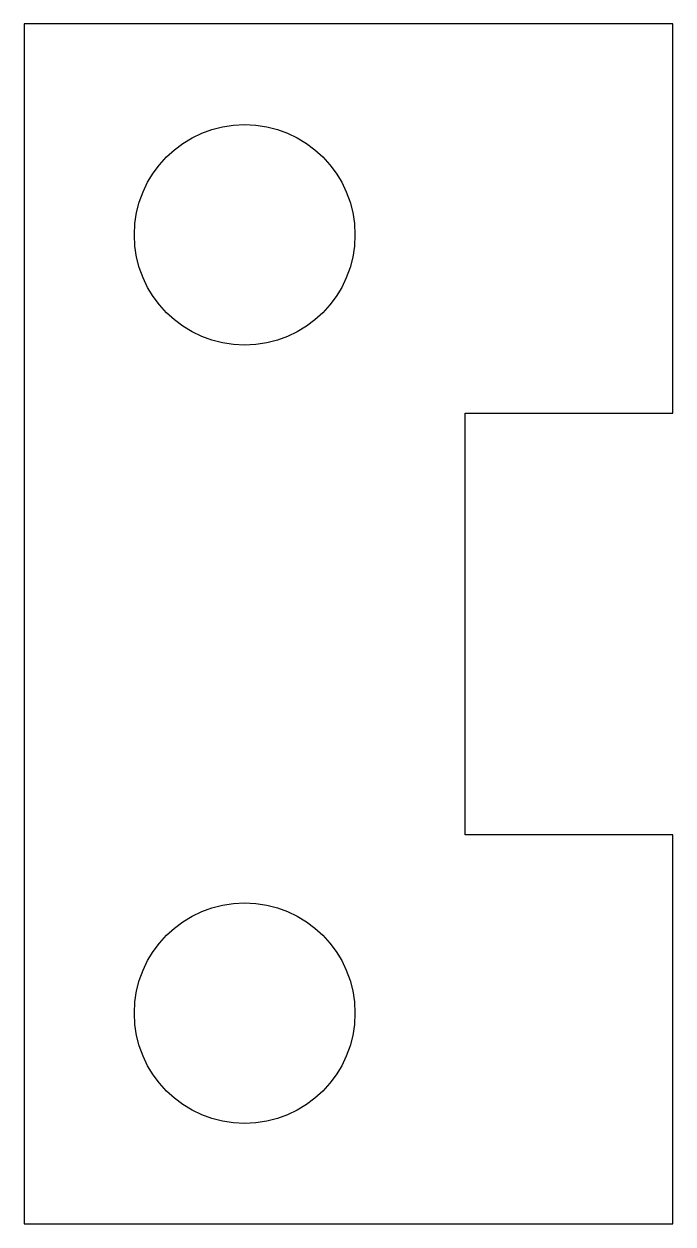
# Model space of a CAD drawing. Header units: millimetres. Extents: x 24.6 to 34.6, y -109.3 to -90.8.
import ezdxf

# ---------------------------------------------------------------- set-up
doc = ezdxf.new("R2010")
doc.units = ezdxf.units.MM
doc.layers.get('0').update_dxf_attribs({"linetype": 'CONTINUOUS'})

msp = doc.modelspace()

# ---------------------------------------------------------------- linework, layer by layer
msp.add_lwpolyline([(31.4, -103.25), (31.4, -96.75), (34.6, -96.75), (34.6, -90.75), (24.6, -90.75), (24.6, -109.25), (34.6, -109.25), (34.6, -103.25)], close=True)
for centre in [(28, -94), (28, -106)]:
    msp.add_circle(centre, 1.7)

doc.saveas('drawing.dxf')
